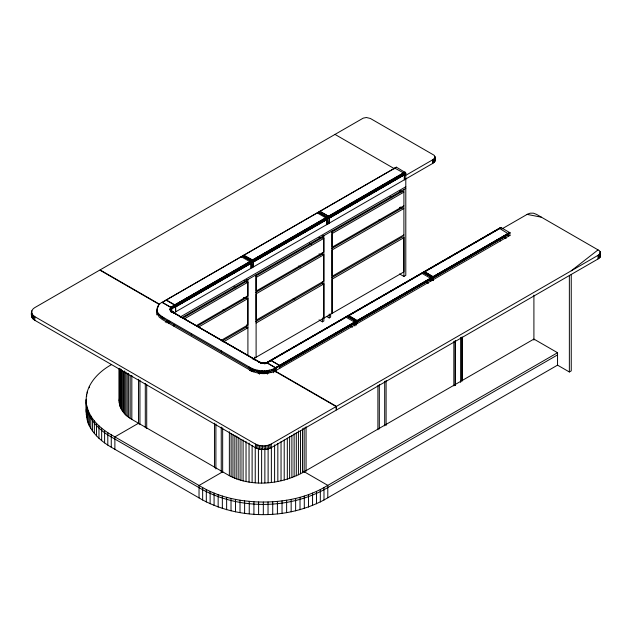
<?xml version="1.0" encoding="UTF-8"?>
<svg xmlns="http://www.w3.org/2000/svg" width="632" height="632" viewBox="0 0 632 632"><rect width="100%" height="100%" fill="white"/><g stroke="black" fill="none" stroke-linecap="round" stroke-linejoin="round"><path stroke-width="0.95" d="M119.171 368.511L119.171 400.751C118.99 408.904 125.065 415.627 131.827 419.379L229.361 475.691C252.018 487.312 280.497 484.491 302.515 472.665L533.906 339.076L557.543 352.719L557.543 365.146L323.987 499.991C286.975 519.543 239.662 519.543 202.651 499.991L111.264 447.227C103.174 442.519 95.637 436.38 90.763 428.267C85.194 420.643 87.279 411.203 86.284 402.481C84.751 385.899 97.763 372.272 111.264 364.743M88.204 422.998L88.204 410.571L86.663 405.199M119.519 404.433L119.519 368.29M120.001 406.242L120.001 369.12M275.678 369.23C267.952 373.062 258.283 373.038 250.62 369.041L162.25 318.022L158.119 314.262L157.068 310.162M159.169 315.621L159.169 314.365L158.119 313.014M172.884 312.358L170.648 310.225L173.239 312.287C171.849 312.69 170.071 308.874 170.719 311.221L170.703 309.277L170.111 308.827L170.593 310.825L173.342 312.469L170.111 310.051M170.632 310.162L171.217 307.681L161.926 302.301C157.163 304.656 156.222 310.233 157.068 315.036L157.423 313.598M261.214 363.195C252.863 358.573 264.445 364.696 260.115 362.476L170.593 310.825L171.549 309.103L171.541 311.655L171.493 308.068L170.292 308.866L170.292 310.043L170.98 311.189L173.026 312.287L170.45 310.067L170.45 308.93L171.335 307.8L170.292 308.866M171.77 312.319L171.754 308.55L171.24 307.484L162.219 302.301L396.375 167.156L405.594 172.726L405.831 178.943L404.409 179.757L404.354 173.99M173.974 326.27L173.974 324.319M244.616 513.303L244.616 500.876C230.001 498.956 215.504 494.903 202.651 487.564L111.264 434.8C101.539 429.144 92.414 421.268 88.204 410.571M252.113 482.516L252.113 445.394M253.922 514.187L253.922 501.761L244.616 500.876M254.783 370.818L254.783 369.57L250.62 367.792L162.25 316.766L159.169 314.365M255.241 482.793L255.241 447.63M257.121 371.426L257.121 370.178L254.783 369.57M258.749 373.078L258.749 371.126M260.06 373.417L260.06 371.466M268.039 372.991L268.039 371.039M271.365 482.413L271.365 447.251M275.876 370.763L275.702 367.753L267.194 362.815L262.391 363.289L258.409 361.583L262.391 363.447L266.53 362.697L275.678 367.974L275.678 370.921M323.861 318.117L323.861 283.91L322.438 283.089L255.525 321.72M331.476 277.867L402.489 236.874L403.903 237.695L403.903 271.902L252.824 359.126M404.362 179.788L404.362 174.709L329.422 217.977M399.637 273.98L403.903 276.445L405.799 275.355L405.799 178.919M455.277 385.504L455.277 340.545M462.047 380.622L462.047 337.607M509.937 235.625L509.763 232.615L501.255 227.686L500.362 227.789M571.249 274.446L571.249 370.881L569.361 371.972L557.4 365.067M263.631 363.495L266.388 362.626L262.264 363.25L258.267 361.654M264.247 363.447L266.269 362.602L265.637 362.894M86.284 399.234C84.743 415.824 97.763 429.452 111.264 436.981L202.651 489.745C239.662 509.297 286.975 509.297 323.987 489.745L557.543 354.908M86.663 417.626L86.284 409.481M270.093 361.141L270.496 360.366L271.207 360.501L279.573 365.336L279.834 366.678L354.805 323.26L279.834 366.678M346.478 317.043L346.968 316.245M346.605 316.972L347.324 316.316L355.919 321.253L431.703 277.503L432.019 280.608M347.845 316.253L348.635 315.558L357.364 320.606L357.475 323.655M422.389 273.214L422.824 272.416M498.838 229.076L498.948 228.602M119.171 400.751L119.638 397.007L119.638 368.677M166.153 300.216L175.246 305.446L175.617 311.853M241.29 256.695L241.069 257.595M242.49 256.134L251.631 261.348L252.002 267.755M243.739 255.423L252.705 260.179L253.306 261.198M318.283 212.384L327.542 217.519L327.913 223.925M318.481 212.265L327.739 217.4L328.111 223.815M319.792 212.139L319.966 211.27L328.885 216.468M319.792 211.515L328.411 216.199M258.528 361.559C260.74 363.447 260.621 362.262 263.007 363.495M159.683 304.332L100.069 269.911L363.25 118.121L366.402 117.513L370.344 118.46L432.62 154.382C435.551 155.275 435.551 158.94 432.62 159.841L405.831 175.301M173.31 313.188L432.62 163.475L434.919 161.2L434.982 157.107M501.982 228.879L527.886 213.964L530.248 213.174L533.4 213.174L536.552 214.382L598.038 249.885C600.969 250.778 600.969 254.443 598.038 255.344L336.437 406.376L275.118 370.976L509.937 235.412M336.437 406.376L336.437 410.018L598.038 258.978L600.337 256.703L600.4 252.61M266.483 362.681L266.262 363.116L501.034 227.575M421.102 273.719L421.86 273.285L430.455 278.222M423.843 272.139L424.135 271.665M264.247 363.289L266.175 362.626L264.942 363.013M159.382 304.505L99.769 270.085L34.839 307.579C30.091 309.877 30.091 318.007 34.839 320.313L255.439 447.677C260.258 450.205 266.38 450.205 271.199 447.677L336.129 410.192L336.129 406.55L274.817 371.15C267.186 374.389 258.006 374.381 250.62 370.478L162.25 319.46L159.169 317.059L157.068 312.856M31.6 315.313L31.813 314.428M157.068 309.964L157.423 307.271M157.068 311.402L157.423 309.957M170.111 308.827L171.43 307.926L170.569 309.024L170.719 310.517L170.008 309.641M430.4 278.254L430.716 279.431L357.538 321.68M357.483 321.846L430.716 279.431M433.465 277.977L508.468 234.535L433.528 277.803M170.719 310.154L171.541 309.119M170.45 308.93L171.533 308.226L170.632 309.806L170.008 309.238M170.719 309.451L171.549 308.4L170.569 309.024M347.971 315.771L348.785 315.708L357.475 321.088M423.89 271.942L424.428 271.626M261.577 363.139L262.359 363.123L259.72 362.484L260.574 362.665M394.755 168.096L403.469 172.868M170.3 308.432L171.075 307.587M170.759 308.116L171.217 307.681C170.253 308.139 172.133 310.573 171.146 312.01M170.648 309.135L170.482 308.487M260.913 362.973L262.375 363.187L259.965 362.389M571.249 270.804L598.038 249.885M173.358 313.156L173.911 312.8M162.14 302.531L166.295 300.129M166.066 300.082L396.517 167.211M170.83 307.176L174.669 304.964M166.469 300.034L174.835 304.861L251.054 260.858M242.451 255.984L251.18 260.787L326.965 217.029M327.163 216.918L404.883 172.046M171.051 307.326L174.89 305.106M174.835 304.861L251.275 261M251.18 260.787L327.186 217.179M327.384 217.06L405.104 172.188M171.24 307.484L175.08 305.264M175.056 305.011L251.465 261.166M251.402 260.929L327.384 217.337M327.581 217.226L405.294 172.354M171.398 307.666L175.246 305.446M175.254 305.169L251.631 261.348M251.591 261.095L327.542 217.519M327.739 217.4L405.46 172.536M171.533 307.863L175.38 305.643M175.412 305.351L251.765 261.537M251.757 261.277L327.676 217.716M327.874 217.598L405.594 172.726M171.635 308.076L175.483 305.856M175.783 311.758L175.649 305.762L251.868 261.751M252.121 267.684L251.994 261.68L327.779 217.929M327.976 217.811L405.697 172.939M171.714 308.305L175.554 306.086M175.72 305.991L251.939 261.988M252.065 261.917L327.858 218.159M328.055 218.04L405.768 173.176M171.754 308.55L175.601 306.33M175.767 306.236L251.986 262.233M252.105 262.162L327.897 218.403M328.095 218.293L405.815 173.421M171.77 308.819L175.617 306.599M175.783 306.496L252.002 262.493M252.121 262.422L327.913 218.664M328.111 218.553L405.831 173.681M175.783 306.678L250.699 263.425M253.432 261.846L326.61 219.596M175.783 306.836L250.699 263.584M253.432 262.011L326.61 219.762M329.422 218.135L404.362 174.867M165.284 322.146L167.796 320.701M166.943 322.826L169.755 321.206M168.357 323.647L169.961 322.723M180.144 317.027L405.799 186.748M181.858 317.675L405.799 188.383M183.011 318.014L246.417 281.406L247.831 282.228L247.831 295.871L196.268 325.646M255.399 276.224L322.367 237.561L323.782 238.375L323.782 252.026L256.023 291.139L256.023 277.495L323.782 238.375M331.405 232.339L402.41 191.346L403.832 192.16L331.974 233.643L331.974 247.294L403.832 205.811M184.433 318.828L247.831 282.228M196.536 326.578L246.417 297.783L247.831 298.604L247.831 324.982L221.627 340.119M255.399 292.6L322.367 253.938L323.782 254.751L323.782 281.137L256.023 320.258L256.023 293.872L323.782 254.751M331.405 248.716L402.41 207.723L403.832 208.536L331.974 250.019L331.974 276.405L403.832 234.922M198.804 326.91L247.831 298.604M221.974 341.09L246.488 326.942L247.91 327.755L223.388 341.912M256.102 323.031L323.861 283.91M403.903 237.695L332.053 279.178L332.053 313.385L332.053 230.957M138.519 423.243L114.882 436.886L114.882 449.32M319.034 319.879L322.438 321.846L323.861 321.024L323.861 235.689M326.665 316.458L329.217 317.935L330.631 317.114L330.631 314.183M249.664 370.589L252.073 369.199M251.086 371.411L253.495 370.02M266.38 362.776L500.678 227.504M266.309 362.918L500.836 227.512M267.194 362.815L271.033 360.596L279.542 365.533L279.723 368.543M271.207 360.501L347.426 316.498L356.053 321.356L431.846 277.606M347.545 316.427L423.337 272.668L431.703 277.503M422.626 272.534L423.535 272.558L501.255 227.686M448.594 258.259L450.3 257.279M253.1 371.885L255.612 370.431M275.56 367.65L279.407 365.43M279.573 365.336L355.792 321.333M423.535 272.558L431.901 277.385L509.621 232.513M275.702 367.753L279.542 365.533M279.715 365.438L355.927 321.427L356.108 325.298M431.901 277.385L509.763 232.615M275.797 367.879L279.644 365.659M279.81 365.557L356.029 321.554M356.053 321.356L431.94 277.725M432.043 277.488L509.858 232.742M275.86 368.022L279.7 365.802M279.873 365.707L356.085 321.704M356.235 324.366L356.211 321.633L432.004 277.875M432.217 280.497L432.201 277.764L509.913 232.892M275.876 368.195L279.723 365.975M279.889 365.881L356.108 321.878M356.235 321.807L432.019 278.048M432.217 277.93L509.937 233.058M222.662 471.82L199.033 485.471L199.033 497.898M31.6 312.571L32.896 315.171L34.839 316.672L255.439 444.043C260.258 446.571 266.38 446.571 271.199 444.043L336.129 406.55M253.922 501.761C277.906 503.104 302.831 499.454 323.987 487.564L557.543 352.719M257.121 370.178C263.315 371.379 270.014 370.905 275.678 367.974M265.424 363.195L266.072 362.808L265.432 363.037M270.33 360.461L271.033 360.596M170.3 310.446L171.438 311.236L171.493 312.216M243.818 255.194L252.484 260.029M264.263 363.187L264.855 363.187M424.198 271.657L424.617 271.689M422.761 272.487L423.337 272.668M345.546 317.074L345.949 317.114M259.855 362.413L262.304 363.163M261.79 363.345L262.391 363.447M527.096 214.382L541.45 217.21M170.703 310.352L171.493 311.513L173.302 312.358L170.893 310.865M499.375 228.357L499.833 228.5M347.007 316.324L347.426 316.498M260.495 362.65L261.079 362.855M261.206 363.037L171.493 311.513M424.554 271.728L433.441 277.045M499.786 228.531L508.468 233.911M334.889 134.347L394.494 168.76M503.546 237L506.113 238.477M400.246 190.635L401.936 191.615M399.424 191.109L401.115 192.089M390.094 196.829L391.793 197.808M400.246 207.012L401.936 207.991M399.424 207.486L401.115 208.465M379.066 219.573L380.764 220.552M424.775 271.839L433.378 276.895M317.296 212.952L325.938 217.898M425.952 281.975L428.362 283.365M319.057 237.506L320.756 238.485M309.727 243.225L311.426 244.205M319.057 253.882L320.756 254.862M298.707 265.969L300.405 266.949M241.385 256.782L249.798 261.585M346.123 317.248L354.536 322.051M350.041 325.804L352.443 327.194M293.169 298.754L294.836 299.726M244.244 280.703L245.943 281.682M234.093 286.889L235.791 287.868M243.423 297.553L245.121 298.533M223.072 309.641L224.771 310.62M171.928 311.805L259.317 362.262M269.058 371.15L271.618 372.627M303.313 471.227L327.795 485.36L327.795 497.787M173.144 312.263L170.632 310.438M258.622 361.583L260.668 362.997M325.662 217.787L326.594 219.154L326.61 224.676M249.751 261.608L250.217 261.893M354.489 322.083L354.852 326.017M328.632 216.342L329.051 216.65M252.642 260.218L253.235 260.969M249.972 261.759L250.564 262.509M170.893 311.576L171.146 311.908L170.877 308.93M434.389 159.382L434.982 160.749M403.99 173.381L404.346 174.266M328.98 216.689L329.335 217.574M157.068 311.41L158.119 314.262M600.139 255.344L600.4 256.252M263.647 363.171L263.007 363.234M329.359 217.29L329.351 223.096M250.683 262.707L250.699 268.505M326.641 219.13L326.657 224.652M253.416 261.403L253.369 266.965L253.432 261.672M600.337 252.16L600.337 256.703M600.139 251.702L600.139 257.161M599.808 253.977L599.808 257.619M599.349 254.435L599.349 258.069M598.757 254.886L598.757 258.528M598.038 255.344L598.038 258.978M569.361 275.536L569.361 371.972M533.906 295.144L533.906 340.111M508.523 233.88L508.523 236.447M500.339 239.054L500.339 241.013M462.047 336.896L462.047 381.175M460.633 337.449L460.633 382.415M455.277 340.806L455.277 385.093M453.855 341.359L453.855 385.907M434.919 156.657L434.919 161.2M434.721 156.199L434.721 161.658M434.389 158.474L434.389 162.108M433.931 158.924L433.931 162.566M433.528 277.179L433.457 280.632M433.339 159.382L433.339 163.024M432.62 159.841L432.62 163.475M430.763 278.767L430.763 281.335M403.903 189.474L403.903 276.445M386.097 380.48L386.097 425.447M384.683 381.301L384.683 425.849M379.326 384.39L379.326 428.938M377.904 385.481L377.904 429.76M329.422 217.795L329.422 223.057M329.217 314.025L329.217 317.935M323.987 487.564L323.987 499.991M322.438 235.847L322.438 237.814M322.438 252.46L322.438 254.499M322.438 281.777L322.438 283.934M322.438 317.935L322.438 321.846M320.321 489.555L320.321 501.99M316.514 491.404L316.514 503.838M312.563 493.102L312.563 505.537M308.487 494.659L308.487 507.085M306.054 426.695L306.054 471.243M304.3 496.065L304.3 508.491M304.158 427.761L304.158 472.333M302.515 428.709L302.515 472.665M300.5 430.795L300.5 473.779M300.01 497.321L300.01 509.748M298.423 430.874L298.423 474.829M296.297 432.841L296.297 475.825M295.626 498.427L295.626 510.861M294.117 433.765L294.117 476.749M291.897 435.606L291.897 477.61M291.162 499.391L291.162 511.817M289.63 436.404L289.63 478.408M287.323 438.118L287.323 479.143M286.628 500.204L286.628 512.631M284.21 439.983L284.21 480.028M282.038 500.868L282.038 513.303M281.043 441.721L281.043 480.794M277.835 443.356L277.835 481.45M277.401 501.389L277.401 513.816M275.054 369.538L275.054 372.074M274.604 444.873L274.604 481.987M274.035 368.772L274.035 370.02M273.324 370.226L273.324 372.762M272.724 501.761L272.724 514.187M271.855 369.57L271.855 370.818M271.199 444.043L271.199 447.677M269.951 444.659L269.951 448.301M269.516 370.178L269.516 371.426M268.703 370.826L268.703 372.785M268.592 445.157L268.592 448.799M268.11 448.538L268.11 482.722M268.031 501.982L268.031 514.409M267.368 371.237L267.368 374.168M267.146 445.536L267.146 449.17M267.075 370.581L267.075 371.829M266.657 371.418L266.657 373.37M265.914 371.577L265.914 373.528M265.637 445.781L265.637 449.423M265.124 371.703L265.124 373.654M264.848 363.345L264.848 364.048M264.863 448.728L264.863 482.919M264.579 370.779L264.579 372.027M264.263 371.782L264.263 373.733M264.097 445.908L264.097 449.549M263.323 371.806L263.323 373.765M263.323 502.053L263.323 514.488M262.541 445.908L262.541 449.549M262.391 371.782L262.391 373.733M262.059 370.779L262.059 372.027M261.624 448.807L261.624 482.99M261.545 371.711L261.545 373.662M261 445.781L261 449.423M260.779 371.6L260.779 373.559M259.562 370.581L259.562 371.829M259.491 445.536L259.491 449.17M259.389 371.3L259.389 374.231M258.622 501.982L258.622 514.409M258.417 448.76L258.417 482.951M258.117 370.937L258.117 372.888M258.046 445.157L258.046 448.799M256.687 444.659L256.687 448.301M256.102 274.809L256.102 357.23M255.439 444.043L255.439 447.677M254.68 357.056L254.68 359.987M252.579 368.764L252.579 370.012M250.62 367.792L250.62 369.041M249.253 501.389L249.253 513.816M249.127 366.931L249.127 368.18M249.04 443.048L249.04 482.121M247.91 279.542L247.91 355.121M246.488 279.7L246.488 282.646M246.488 296.313L246.488 298.344M246.488 324.84L246.488 327.787M246.03 441.563L246.03 481.608M243.099 439.951L243.099 480.976M240.958 439.398L240.958 480.423M240.018 500.204L240.018 512.639M238.864 437.802L238.864 479.807M236.834 436.135L236.834 479.119M235.483 499.391L235.483 511.825M234.859 435.385L234.859 478.361M232.955 434.563L232.955 477.539M231.122 433.671L231.122 476.647M231.02 498.435L231.02 510.861M229.361 431.735L229.361 475.691M226.635 497.321L226.635 509.748M222.662 427.864L222.662 472.444M222.345 496.065L222.345 508.491M221.413 350.926L221.413 352.174M221.247 427.074L221.247 472.041M218.151 494.659L218.151 507.085M215.891 423.985L215.891 468.952M214.469 423.163L214.469 467.712M214.082 493.11L214.082 505.537M210.132 491.404L210.132 503.838M206.316 489.555L206.316 501.99M202.651 487.564L202.651 499.991M191.457 333.633L191.457 334.881M163.743 317.635L163.743 318.883M162.25 316.766L162.25 318.022M160.567 315.645L160.567 316.893M158.119 305.864L158.119 307.113M157.423 311.608L157.423 312.856M146.711 384.311L146.711 428.591M145.297 383.498L145.297 427.777M139.941 380.132L139.941 424.68M138.519 379.287L138.519 423.867M131.827 375.416L131.827 419.379M130.16 375.376L130.16 418.36M128.62 373.346L128.62 417.302M127.19 373.22L127.19 416.204M125.886 372.082L125.886 415.066M124.694 370.913L124.694 413.889M123.619 371.656L123.619 412.68M122.663 370.423L122.663 411.448M121.573 369.704L121.573 409.757M120.68 368.946L120.68 408.019M119.243 368.417L119.243 402.6M111.264 434.8L111.264 447.227M107.803 432.683L107.803 445.11M104.604 430.479L104.604 442.906M101.657 428.204L101.657 440.63M98.963 425.849L98.963 438.276M96.53 423.432L96.53 435.859M94.358 420.952L94.358 433.378M92.43 418.416L92.43 430.85M90.763 415.84L90.763 428.267M89.357 386.318L89.357 387.772M89.357 413.225L89.357 425.652M87.311 391.643L87.311 393.096M87.303 407.893L87.303 420.32M86.671 394.336L86.671 396.525M86.284 402.481L86.284 414.916M86.157 399.764L86.157 412.198M34.839 316.672L34.839 320.313M33.757 315.953L33.757 319.595M32.896 315.171L32.896 318.805M32.248 314.333L32.248 317.975M31.813 310.786L31.813 317.106"/></g></svg>
